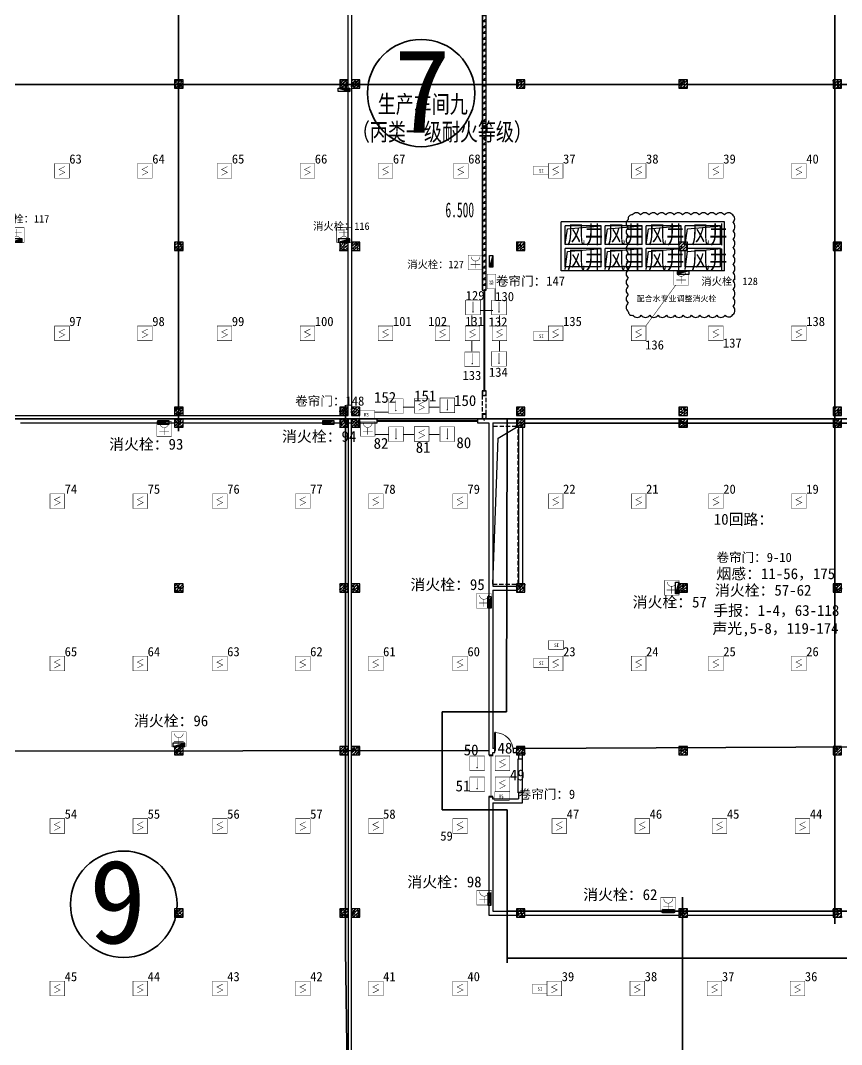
# Model space of a CAD drawing. Header units: millimetres. Extents: x -633009578 to 5705885, y -633235091 to 2571734.
# Drawn here: x 3329670 to 3378670, y 1886350 to 1947487 of the extents above; entities that cross this region are included whole.
import ezdxf

# ---------------------------------------------------------------- set-up
doc = ezdxf.new("R2010")
doc.units = ezdxf.units.MM
doc.header["$LTSCALE"] = 1000
doc.header["$MEASUREMENT"] = 0
doc.linetypes.add('DASH', pattern=[0.35, 0.25, -0.1])
doc.linetypes.add('HIDDEN', pattern=[0.375, 0.25, -0.125])
doc.layers.get('0').update_dxf_attribs({"color": 9})
for name, color, linetype in [('000000000000电气', 7, 'Continuous'), ('3T_WOOD', 21, 'Continuous'), ('A-ABOV(投影线)', 154, 'HIDDEN'), ('A-COLUM(柱)', 255, 'Continuous'), ('A-DOOR(门）', 4, 'Continuous'), ('A-FLOR(看线)', 8, 'Continuous'), ('A-HATH(填充)', 8, 'Continuous'), ('A-OTHER(其它)', 192, 'Continuous'), ('A-TEXT(房间)', 243, 'Continuous'), ('A-WALL(墙)', 255, 'Continuous'), ('A-WINDOW（窗）', 4, 'Continuous'), ('EQUIP_消火栓', 7, 'Continuous'), ('PUB_TEXT', 7, 'Continuous'), ('电-强电平面-线缆', 3, 'Continuous'), ('设备-消防', 3, 'Continuous'), ('设备-照明', 3, 'Continuous')]:
    doc.layers.add(name, color=color, linetype=linetype)
doc.styles.add('_TCH', font='simhei.ttf', dxfattribs={"width": 0.75, "bigfont": 'hztxt.shx'})
doc.styles.add('_TCH_DIM', font='simhei.ttf', dxfattribs={"width": 0.8, "bigfont": 'hztxt.shx'})
doc.styles.add('ELEC-DIM', font='simhei.ttf')
doc.styles.add('IDQSTYLE', font='simhei.ttf', dxfattribs={"width": 0.707, "bigfont": 'hztxt.shx'})
doc.styles.get("Standard").update_dxf_attribs({"font": 'simhei.ttf', "bigfont": 'hztxt.shx'})
doc.styles.add('宋体', font='simhei.ttf')
pattern_1 = [(0, (849921.4751960391, 677977.5160347573), (0, 350), []), (37.875, (850321.4751960391, 677977.5160347573), (-169.61527734408, 218.0766567528281), []), (90, (850321.4751960391, 677977.5160347573), (-450, 2.755455298081545e-14), [])]

# ---------------------------------------------------------------- blocks, each defined once
blk = doc.blocks.new('HC001224')
at = {"color": 0, "linetype": 'Continuous', "const_width": 0.2}
blk.add_lwpolyline([(-3.125, 3.125), (3.125, 3.125), (3.125, -3.125), (-3.125, -3.125)], close=True, dxfattribs=at)
blk.add_lwpolyline([(1.25, 1.875), (-1.25, 0.625), (1.25, -0.625), (-1.25, -1.875)], dxfattribs=at)
at = {"color": 0, "style": 'IDQSTYLE', "width": 0.7}
blk.add_attdef('PSFHATT', (5.125, -3.125), '', height=2.5, dxfattribs=at)
blk = doc.blocks.new('HC001552')
at = {"color": 0, "linetype": 'Continuous', "const_width": 0.2}
blk.add_lwpolyline([(-3.125, 3.125), (3.125, 3.125), (3.125, -3.125), (-3.125, -3.125)], close=True, dxfattribs=at)
blk.add_lwpolyline([(-1.875, 2.5, 0.1989123673796508), (-1.325825214724788, 1.174174785275256, 0.1989123673796632), (-1.010554351787499e-15, 0.625, 0.1989123673796561), (1.325825214724758, 1.174174785275198, 0.1989123673796527), (1.875, 2.5)], format="xyb", dxfattribs=at)
for points in [[(-1.4210854715202e-14, 0.625), (0, -2.5)], [(-2.062500000000007, -0.9375000000000071), (2.062499999999993, -0.9374999999999931)]]:
    blk.add_lwpolyline(points, dxfattribs=at)
at = {"color": 0, "style": 'IDQSTYLE', "width": 0.7}
blk.add_attdef('PSFHATT', (5.125, -3.125), '', height=2.5, dxfattribs=at)
blk = doc.blocks.new('HC001180')
at = {"color": 0, "linetype": 'Continuous', "const_width": 0.2}
blk.add_lwpolyline([(-3.125, 1.875000000000028), (3.125, 1.875000000000028), (3.125, -1.874999999999972), (-3.125, -1.874999999999972)], close=True, dxfattribs=at)
at = {"color": 0, "style": 'IDQSTYLE', "width": 0.7}
for tag, p in [('SI', (-0.7698887372055268, -0.8480397754184743)), ('PSFHATT', (5.125, -1.874999999999972))]:
    blk.add_attdef(tag, p, '', height=1.5, dxfattribs=at)
blk = doc.blocks.new('$TwtSys$00000434')
for p, q in [((-0.5, 0.5), (-0.5, -0.5)), ((-0.5, -0.5), (0.5, 0.5)), ((0.5, 0.5), (-0.5, 0.5)), ((0.5, -0.5), (0.5, 0.5)), ((-0.5, -0.5), (0.5, -0.5))]:
    blk.add_line(p, q)
blk.add_solid([(0.5, -0.5), (0.5, 0.5), (-0.5, -0.5)])
blk = doc.blocks.new('G$CD148DACB')
at = {"layer": 'EQUIP_消火栓', "xscale": 700, "zscale": 700}
for p, yscale, rotation in [((-66749.99999126606, 86851.05447504204), -200, 5.008956327514121e-06), ((-86299.99999126745, 77850.00000004284), 200, 359.9999949910436), ((-66749.99999126745, 77850.00000004284), 200, 359.9999949910436), ((-57950.00003060093, 76614.89003535034), -200, 270.0000050089563), ((-46500.00000872696, 75935.00000004587), 200, 179.9999949910437), ((-77524.40203823568, 66989.99996291264), 200, 179.9999949910437), ((-67674.40203823568, 66989.99996291264), 200, 179.9999949910437), ((-46850.00000000978, 57099.99999130052), -200, 270.0000050089563), ((-58055.18413113337, 56255.18922638102), -200, 270.0000050089563), ((-76599.99999126745, 47750.00000004284), 200, 359.9999949910436), ((-58055.18413113337, 38527.8049566648), 200, 89.99999499104368), ((-47379.93232565047, 37809.13209453295), -200, 180.0000050089563)]:
    blk.add_blockref('$TwtSys$00000434', p, dxfattribs=dict(at, yscale=yscale, rotation=rotation))
blk = doc.blocks.new('$DorLib2D$00000213')
at = {"color": 0, "linetype": 'DASH', "const_width": 0.02}
blk.add_lwpolyline([(0.5, 3.552713678800501e-15), (-0.5, 3.552713678800501e-15)], dxfattribs=at)
blk = doc.blocks.new('$DorLib2D$00000136')
at = {"color": 0, "linetype": 'DASH'}
blk.add_line((0.5074999999959537, 0.6666666666674388), (-0.507500000003974, 0.666666666667382), dxfattribs=at)
at = {"color": 0, "linetype": 'Continuous'}
blk.add_line((-0.5000000000040377, -0.4999999999982236), (0.4999999999959623, -0.4999999999981668), dxfattribs=at)
blk = doc.blocks.new('$DorLib2D$00000001')
for p, q in [((0.45, 0.9750000000000001), (0.5000000000000002, 0.9750000000000001)), ((0.45, 0), (0.45, 0.9750000000000001)), ((0.5, 0), (0.5, 0.9750000000000001)), ((0.5, 0), (0.45, 0))]:
    blk.add_line(p, q)
at = {"lineweight": 13}
blk.add_arc((0.475, 0), 0.975, 91.4692835813538, 180, dxfattribs=at)
blk = doc.blocks.new('_FZH')
h = blk.add_hatch()
h.set_pattern_fill('钢筋混凝土', color=256, scale=0.1, style=0)
h.set_pattern_definition([(45, (0, 0), (-0.1767766952966369, 0.1767766952966369), []), (50, (0, 0), (0.7172601826007535, -0.06275213498259512), [0.07500000000000001, -0.8250000000000001]), (355, (0, 0), (-0.138751333613, 0.7521921337000119), [0.06, -0.66]), (100.4514, (0.05977168000000001, -0.00522934), (0.5785093817140216, 0.6894395420609536), [0.06374019, -0.701142112]), (46.1842, (0, 0.2), (1.067241048625645, -0.1655190143290181), [0.1125, -1.2375]), (96.6356, (0.088936745, 0.186206693), (0.9346627055487033, 0.9741178709004418), [0.095610288, -1.051713]), (351.1842, (0, 0.2), (0.9346619451336272, 0.9741186009253247), [0.09000000000000001, -0.9900000000000001]), (21, (0.1, 0.15), (0.5969070521184617, -0.4026188906653388), [0.07500000000000001, -0.8250000000000001]), (326, (0.1, 0.15), (0.2433153319215824, 0.7251500450468529), [0.06, -0.66]), (71.4514, (0.149742233, 0.116448394), (0.84022262858149, 0.3225304967099524), [0.06374019, -0.701142112]), (37.50000000000001, (0, 0), (0.01215985531729062, 0.3328938538313115), [0, -0.652, 0, -0.67, 0, -0.6625000000000001]), (7.499999999999999, (0, 0), (0.2630695374421486, 0.3944117118823603), [0, -0.382, 0, -0.637, 0, -0.2525]), (-32.5, (-0.223, 0), (0.533822436172409, -0.02255487173437976), [0, -0.25, 0, -0.78, 0, -1.035]), (-42.5, (-0.323, 0), (0.5831861693423862, 0.1001049823323177), [0, -0.325, 0, -0.518, 0, -0.735])])
h.paths.add_polyline_path([(-0.5, -0.5), (0.5, -0.5), (0.5, 0.5), (-0.5, 0.5)])
blk.add_lwpolyline([(-0.5, -0.5), (0.5, -0.5), (0.5, 0.5), (-0.5, 0.5)], close=True)
blk = doc.blocks.new('HC001178')
at = {"color": 0, "linetype": 'Continuous', "const_width": 0.2}
blk.add_lwpolyline([(-3.125, 1.875000000000028), (3.125, 1.875000000000028), (3.125, -1.874999999999972), (-3.125, -1.874999999999972)], close=True, dxfattribs=at)
at = {"color": 0, "style": 'IDQSTYLE', "width": 0.7}
for tag, p in [('RS', (-1.280014711239502, -0.7956533462629629)), ('PSFHATT', (5.125, -1.874999999999972))]:
    blk.add_attdef(tag, p, '', height=1.5, dxfattribs=at)
blk = doc.blocks.new('HC001223')
at = {"color": 0, "linetype": 'Continuous', "const_width": 0.2}
blk.add_lwpolyline([(-3.125, 3.125), (3.125, 3.125), (3.125, -3.125), (-3.125, -3.125)], close=True, dxfattribs=at)
blk.add_lwpolyline([(0, 2.5), (0, -1.875)], dxfattribs=at)
at = {"color": 0, "linetype": 'Continuous', "const_width": 0.3}
blk.add_lwpolyline([(-0.15, -1.875, 1), (0.15, -1.875, 1)], format="xyb", close=True, dxfattribs=at)
at = {"color": 0, "style": 'IDQSTYLE', "width": 0.7}
blk.add_attdef('PSFHATT', (5.125, -3.125), '', height=2.5, dxfattribs=at)

msp = doc.modelspace()

# ---------------------------------------------------------------- hatches: boundary and pattern name
at = {"layer": 'A-HATH(填充)'}
h = msp.add_hatch(dxfattribs=at)
h.set_pattern_fill('空心砖', color=256, scale=100, style=0)
h.set_pattern_definition(pattern_1)
h.paths.add_polyline_path([(3357229.994031743, 1963814.596922616), (3357229.994031747, 1931379.596922107), (3357469.994031753, 1931379.596922107), (3357469.99403175, 1963814.596922615)])
h = msp.add_hatch(dxfattribs=at)
h.set_pattern_fill('空心砖', color=256, scale=100, style=0)
h.set_pattern_definition(pattern_1)
h.paths.add_polyline_path([(3357229.994031748, 1925379.596922615), (3357229.994031748, 1925099.596922615), (3357469.994031753, 1925099.596922615), (3357469.994031753, 1925379.596922615)])
h = msp.add_hatch(dxfattribs=at)
h.set_pattern_fill('空心砖', color=256, scale=100, style=0)
h.set_pattern_definition(pattern_1)
h.paths.add_polyline_path([(3357469.994031753, 1923699.596922887), (3357469.994031753, 1923999.596922615), (3357229.994031748, 1923999.596922615), (3357229.994031753, 1923699.596922262), (3357349.994031752, 1923619.59692247)])

# ---------------------------------------------------------------- linework, layer by layer
at = {"layer": '000000000000电气', "color": 4, "lineweight": 35}
for p, q in [((3339106.643402129, 1970447.091011062), (3339106.643402129, 1941309.012728608)), ((3378269.734895573, 1959323.674236065), (3378269.734895573, 1915607.190769358)), ((3279272.024018228, 1943672.381055787), (3334939.91975548, 1943672.381055787)), ((3334939.91975548, 1943672.381055787), (3374384.35170738, 1943672.381055787)), ((3374384.35170738, 1943672.381055787), (3419364.073938236, 1943672.381055787)), ((3339106.643402129, 1941309.012728608), (3339106.643402129, 1922966.20629925)), ((3349076.729227853, 1924518.627430532), (3349076.729227853, 1922024.649052405)), ((3359769.994031749, 1923449.596922424), (3368149.34115113, 1923449.596922424)), ((3368149.34115113, 1923449.596922424), (3383140.876133448, 1923449.596922424)), ((3349076.729227853, 1922024.649052405), (3349076.729227853, 1916073.583471157)), ((3349076.729227853, 1916073.583471157), (3349076.729227853, 1911835.84909747)), ((3378269.734895573, 1915607.190769358), (3378269.734895573, 1893549.316705663)), ((3349076.729227853, 1911835.84909747), (3349076.729227853, 1908055.320784236)), ((3349076.729227853, 1908055.320784236), (3349076.729227853, 1901514.32029454)), ((3323374.793357039, 1903853.878821953), (3357629.994031756, 1903899.596922424)), ((3359269.994031, 1904019.596922514), (3387369.994031749, 1904149.596922424)), ((3349076.729227853, 1901514.32029454), (3349076.729227853, 1892000.21831141)), ((3369185.66376173, 1878602.163997137), (3369185.66376173, 1895138.530049917)), ((3349076.729227853, 1892000.21831141), (3349219.994031747, 1880792.552182722))]:
    msp.add_line(p, q, dxfattribs=at)
at = {"layer": '000000000000电气', "color": 1, "lineweight": 35}
for p, q in [((3335382.846699126, 1923699.596919579), (3310769.994031749, 1923699.596922424)), ((3358717.089464508, 1923699.596922929), (3335382.846699126, 1923699.596919579)), ((3358676.097912563, 1906207.862004169), (3358717.089464508, 1923699.596922929)), ((3358717.089464508, 1923699.596922929), (3372205.591964446, 1923699.59692281)), ((3372205.591964446, 1923699.59692281), (3383832.559150647, 1923699.596922707)), ((3358676.097912563, 1906207.862004169), (3354837.488947392, 1906207.862004169)), ((3354837.488947392, 1906207.862004169), (3354837.488947392, 1900370.278130373)), ((3354837.488947392, 1900370.278130373), (3358635.857788117, 1900370.278130373)), ((3358635.857788117, 1900370.278130373), (3358717.089464778, 1900370.278130373)), ((3358717.089464778, 1894626.530116773), (3358717.089464778, 1900370.278130373)), ((3358717.089464778, 1894626.530116773), (3358717.089464778, 1891230.457265776)), ((3358717.089464781, 1894319.596922433), (3393124.780481697, 1894319.596922445)), ((3358717.089464778, 1891511.013699058), (3381550.896546911, 1891511.013699058))]:
    msp.add_line(p, q, dxfattribs=at)
at = {"layer": '000000000000电气', "color": 2, "lineweight": 35}
for centre, radius in [((3353580.477656924, 1943152.3739988), 3201.67124929186), ((3335833.873321167, 1894721.903729994), 3181.08286453085)]:
    msp.add_circle(centre, radius, dxfattribs=at)
at = {"layer": 'A-ABOV(投影线)'}
msp.add_lwpolyline([(3357869.994031747, 1923299.596922424), (3357869.994031747, 1913824.596922421), (3359269.994031749, 1913824.596922421), (3359269.994031749, 1913849.596871901), (3359369.994031747, 1913849.596972948), (3359369.994031747, 1919824.596922421), (3359369.994031747, 1923199.596889973), (3359269.994031749, 1923199.59699102), (3359269.994031749, 1923249.596922424), (3357869.994031747, 1923249.596922424)], dxfattribs=at)
at = {"layer": 'A-FLOR(看线)'}
for points in [[(3349219.994031749, 1923899.596922424), (3349219.994031749, 1991599.596922424)], [(3349419.994031751, 1991099.596922424), (3349419.994031751, 1923899.596922424)], [(3282919.994031749, 1923899.596922424), (3349219.994031749, 1923899.596922424)], [(3349219.994031747, 1923699.596923012), (3311269.994032061, 1923699.596913596)], [(3349219.994031747, 1923699.596923012), (3349219.994031747, 1856499.596923012)], [(3415719.994031749, 1923699.596922424), (3349419.994031749, 1923699.596923012)], [(3349419.994031749, 1856499.596923012), (3349419.994031749, 1923699.596923012)]]:
    msp.add_lwpolyline(points, dxfattribs=at)
at = {"layer": 'A-OTHER(其它)'}
for points in [[(3362169.994031431, 1934119.596922433), (3362309.22055127, 1935044.605392541), (3364329.994032115, 1935224.596922517)], [(3364569.994032115, 1934119.596922236), (3364709.220551954, 1935044.605392344), (3366729.994032799, 1935224.59692232)], [(3367019.994031771, 1934119.596922383), (3367159.22055161, 1935044.605392491), (3369099.994031718, 1935224.596922467)], [(3369339.994031726, 1934119.596922306), (3369479.220551565, 1935044.605392414), (3371499.994032411, 1935224.59692239)], [(3362169.994031431, 1932614.596922178), (3362309.22055127, 1933699.605392286), (3364329.994032115, 1933879.596922263)], [(3364569.994032115, 1932614.596921981), (3364709.220551954, 1933699.605392089), (3366729.994032799, 1933879.596922066)], [(3367019.994031771, 1932614.596922129), (3367159.22055161, 1933699.605392237), (3369099.994031718, 1933879.596922213)], [(3369339.994031726, 1932614.596922051), (3369479.220551565, 1933699.605392159), (3371499.994032411, 1933879.596922136)], [(3357869.994031747, 1913824.596922421), (3358182.146005206, 1922548.282504387), (3359269.994031749, 1923199.596922424)]]:
    msp.add_lwpolyline(points, dxfattribs=at)
at = {"layer": 'A-WALL(墙)'}
for p, q in [((3357229.994031743, 1963814.596922616), (3357229.994031747, 1931379.596922107)), ((3357469.994031753, 1931379.596922107), (3357469.99403175, 1963814.596922615)), ((3364449.994031909, 1935464.59692238), (3361929.994031791, 1935464.596922319)), ((3361929.994031578, 1933999.596922379), (3361929.994031791, 1935464.596922319)), ((3364329.99403179, 1935224.596922352), (3362169.994031791, 1935224.596922352)), ((3362169.994031791, 1934119.596922464), (3362169.994031791, 1935224.596922352)), ((3364329.99403179, 1934119.596922464), (3364329.99403179, 1935224.596922352)), ((3366899.994031908, 1935464.59692238), (3364449.994031909, 1935464.59692238)), ((3364569.994031789, 1934119.596922312), (3364569.994031789, 1935224.596922313)), ((3366779.994031788, 1935224.596922313), (3364569.994031789, 1935224.596922313)), ((3366779.994031788, 1934119.596922312), (3366779.994031788, 1935224.596922313)), ((3369219.994031749, 1935464.59692238), (3366899.994031908, 1935464.59692238)), ((3367019.994031787, 1934119.596922313), (3367019.994031787, 1935224.596922389)), ((3369099.994031734, 1935224.596922389), (3367019.994031787, 1935224.596922389)), ((3369099.994031677, 1934249.596922453), (3369099.994031734, 1935224.596922389)), ((3371689.994031784, 1935464.59692239), (3369219.994031749, 1935464.59692238)), ((3369339.994031576, 1934249.596922453), (3369339.994031742, 1935224.59692239)), ((3371449.994031784, 1935224.59692239), (3369339.994031742, 1935224.59692239)), ((3371449.994031784, 1934119.59692239), (3371449.994031784, 1935224.59692239)), ((3371689.994031749, 1933999.596922379), (3371689.994031784, 1935464.59692239)), ((3361929.994031385, 1932534.596922519), (3361929.994031578, 1933999.596922379)), ((3364329.99403179, 1934119.596922464), (3362169.994031791, 1934119.596922464)), ((3364329.994031861, 1933879.596922497), (3362169.9940314, 1933879.596922497)), ((3362169.9940314, 1932774.596922486), (3362169.9940314, 1933879.596922497)), ((3364329.994031861, 1932774.596922486), (3364329.994031861, 1933879.596922497)), ((3366779.994031788, 1934119.596922312), (3364569.994031789, 1934119.596922312)), ((3366779.994032024, 1933879.596922312), (3364569.994031877, 1933879.596922312)), ((3364569.994031877, 1932774.596922312), (3364569.994031877, 1933879.596922312)), ((3366779.994032024, 1932774.596922312), (3366779.994032024, 1933879.596922312)), ((3368969.994031976, 1934119.596922223), (3367019.994031787, 1934119.596922313)), ((3367019.99403204, 1932774.596922641), (3367019.99403204, 1933879.596922297)), ((3368969.994031976, 1933879.596922227), (3367019.99403204, 1933879.596922297)), ((3371449.994031784, 1934119.59692239), (3369469.994031977, 1934119.596922471)), ((3371449.994031608, 1933879.59692239), (3369469.994031977, 1933879.596922497)), ((3371449.994031608, 1932774.59692239), (3371449.994031608, 1933879.59692239)), ((3371689.994031624, 1932534.59692239), (3371689.994031749, 1933999.596922379)), ((3369099.994031525, 1932774.596922641), (3369099.994031337, 1933749.596922453)), ((3369339.994031532, 1932774.59692239), (3369339.994031322, 1933749.596922453)), ((3364329.994031861, 1932774.596922486), (3362169.9940314, 1932774.596922486)), ((3366779.994032024, 1932774.596922312), (3364569.994031877, 1932774.596922312)), ((3369099.994031525, 1932774.596922641), (3367019.99403204, 1932774.596922641)), ((3371449.994031608, 1932774.59692239), (3369339.994031532, 1932774.59692239)), ((3364449.994031909, 1932534.596922468), (3361929.994031385, 1932534.596922519)), ((3366899.994031908, 1932534.596922468), (3364449.994031909, 1932534.596922468)), ((3369219.994031749, 1932534.596922468), (3366899.994031908, 1932534.596922468)), ((3371689.994031624, 1932534.59692239), (3369219.994031749, 1932534.596922468)), ((3357229.994031747, 1931379.596922107), (3357469.994031753, 1931379.596922107)), ((3357229.994031748, 1925379.596922615), (3357229.994031748, 1925099.596922615)), ((3357469.994031753, 1925379.596922615), (3357229.994031748, 1925379.596922615)), ((3357469.994031753, 1925099.596922615), (3357469.994031753, 1925379.596922615)), ((3357229.994031748, 1925099.596922615), (3357469.994031753, 1925099.596922615)), ((3357469.994031753, 1923999.596922615), (3357229.994031748, 1923999.596922615)), ((3357229.994031748, 1923999.596922615), (3357229.994031753, 1923699.596922262)), ((3357469.994031753, 1923699.596922887), (3357469.994031753, 1923999.596922615)), ((3329669.994031977, 1923699.596922271), (3338869.994031977, 1923699.596922274)), ((3329669.994031977, 1923459.596922271), (3338869.994031977, 1923459.596922269)), ((3339369.994031977, 1923699.596922289), (3348719.994031977, 1923699.596922264)), ((3339369.994031977, 1923459.596922289), (3348719.994031977, 1923459.596922259)), ((3349219.994031977, 1923699.596922034), (3349419.994031977, 1923699.596922499)), ((3349219.994031977, 1923459.596922034), (3349419.994031977, 1923459.596922378)), ((3350949.994031488, 1923699.596922263), (3349919.994031977, 1923699.596922384)), ((3349919.994031977, 1923459.596922132), (3350949.994031489, 1923459.596922262)), ((3350949.994031489, 1923459.596922262), (3350949.994031488, 1923699.596922263)), ((3357229.994031753, 1923699.596922262), (3356949.994030979, 1923699.596922263)), ((3356949.994030979, 1923699.596922263), (3356949.994030979, 1923459.596922262)), ((3356949.994030979, 1923459.596922262), (3357349.99403175, 1923459.596922262)), ((3357349.99403175, 1923459.596922262), (3357629.99403177, 1923459.59692167)), ((3357469.994031753, 1923699.596922887), (3357749.994031756, 1923699.596922262)), ((3357629.99403177, 1923459.59692167), (3357629.994031756, 1913599.596922424)), ((3357749.994031756, 1923699.596922262), (3359269.994031749, 1923699.596922262)), ((3357869.994031725, 1923459.596922403), (3357869.994031725, 1913719.596922412)), ((3357869.994031725, 1923459.596922403), (3359269.994031749, 1923459.596922262)), ((3359399.99403175, 1923199.596922453), (3359399.99403177, 1913849.596922453)), ((3359639.994031705, 1923199.596922453), (3359639.994031753, 1913849.596922453)), ((3357869.994031725, 1913719.596922412), (3359269.994031749, 1913719.596922424)), ((3357629.994031756, 1913599.596922424), (3357629.994031756, 1903899.596922424)), ((3357869.994031765, 1913479.596922411), (3357869.994031765, 1904019.596922466)), ((3357869.994031765, 1913479.596922411), (3359269.994031749, 1913479.596922424)), ((3357629.994031756, 1903899.596922424), (3357629.994031814, 1903649.596922107)), ((3357969.994031488, 1904019.596922634), (3357869.994031765, 1904019.596922466)), ((3357969.994031488, 1903779.596922481), (3357969.994031488, 1904019.596922634)), ((3359269.994031, 1904019.596922514), (3359069.994031996, 1904019.596922634)), ((3359069.994031996, 1904019.596922634), (3359069.994031997, 1903779.596922481)), ((3357629.994031814, 1903649.596922107), (3357869.994031737, 1903649.596922107)), ((3357631.649003046, 1903610.842731642), (3357871.649002968, 1903610.842731642)), ((3357869.994031737, 1903649.596922107), (3357869.994031814, 1903779.596922465)), ((3357869.994031814, 1903779.596922465), (3357969.994031488, 1903779.596922481)), ((3359069.994031997, 1903779.596922481), (3359269.994031, 1903779.596922647)), ((3359399.994032253, 1903649.596921476), (3359399.994031519, 1903399.596922107)), ((3359399.994031519, 1903399.596922107), (3359639.994031849, 1903399.596922107)), ((3359639.994031849, 1903399.596922107), (3359639.994032384, 1903649.596921476)), ((3359639.994031849, 1901399.596922107), (3359399.994031519, 1901399.596922107)), ((3359399.994031519, 1901399.596922107), (3359399.994031655, 1901019.596922453)), ((3359639.994031888, 1900779.596922452), (3359639.994031849, 1901399.596922107)), ((3357869.994031737, 1901149.596922107), (3357629.994031814, 1901149.596922107)), ((3357629.994031814, 1901149.596922107), (3357629.994031756, 1900899.596922424)), ((3357629.994031756, 1900899.596922424), (3357629.994031743, 1894079.596922424)), ((3357871.649002968, 1901110.842731642), (3357631.649003046, 1901110.842731642)), ((3357869.994031814, 1901019.596922453), (3357869.994031737, 1901149.596922107)), ((3357869.994031814, 1901019.596922453), (3359399.994031655, 1901019.596922453)), ((3357869.994031743, 1900779.596922452), (3357869.994031743, 1894319.596922425)), ((3357869.994031743, 1900779.596922452), (3359639.994031888, 1900779.596922452)), ((3357871.649003046, 1900980.842731989), (3357871.649002968, 1901110.842731642)), ((3357629.994031743, 1894079.596922424), (3359269.994031977, 1894079.596922406)), ((3357869.994031743, 1894319.596922425), (3359269.994031977, 1894319.596922438)), ((3359769.994031977, 1894319.596922422), (3368969.994031977, 1894319.596922448)), ((3359769.994031977, 1894079.596922422), (3368969.994031977, 1894079.596922442)), ((3369469.994031977, 1894319.596922421), (3378169.994031977, 1894319.596922419)), ((3369469.994031977, 1894079.596922421), (3378169.994031977, 1894079.596922413))]:
    msp.add_line(p, q, dxfattribs=at)
at = {"layer": 'A-WINDOW（窗）', "linetype": 'DASH'}
for p, q in [((3357229.994031752, 1925099.596922615), (3357229.994031752, 1923999.596922615)), ((3357469.994031752, 1923999.596922615), (3357469.994031752, 1925099.596922615))]:
    msp.add_line(p, q, dxfattribs=at)
at = {"layer": '电-强电平面-线缆', "color": 6, "linetype": 'ByBlock', "const_width": 30}
msp.add_lwpolyline([(3366986.150773864, 1929243.712046199), (3368778.292654942, 1931684.95075905)], dxfattribs=at)
at = {"layer": '设备-照明', "color": 6}
msp.add_lwpolyline([(3372182.770711574, 1935875.177218938, 0.5206), (3371682.770711574, 1935875.177218938, 0.5206), (3371182.770711574, 1935875.177218938, 0.5206), (3370682.770711574, 1935875.177218938, 0.5206), (3370182.770711574, 1935875.177218938, 0.5206), (3369682.770711574, 1935875.177218938, 0.5206), (3369182.770711574, 1935875.177218938, 0.5206), (3368682.770711574, 1935875.177218938, 0.5206), (3368182.770711574, 1935875.177218938, 0.5206), (3367682.770711574, 1935875.177218938, 0.5206), (3367182.770711574, 1935875.177218938, 0.5206), (3366682.770711574, 1935875.177218938, 0.5206), (3366182.770711574, 1935875.177218938, 0.5206), (3365945.728358841, 1935612.219571672, 0.5206), (3365945.728358841, 1935112.219571672, 0.5206), (3365945.728358841, 1934612.219571672, 0.5206), (3365945.728358841, 1934112.219571672, 0.5206), (3365945.728358841, 1933612.219571672, 0.5206), (3365945.728358841, 1933112.219571672, 0.5206), (3365945.728358841, 1932612.219571672, 0.5206), (3365945.728358841, 1932112.219571672, 0.5206), (3365945.728358841, 1931612.219571672, 0.5206), (3365945.728358841, 1931112.219571672, 0.5206), (3365945.728358841, 1930612.219571672, 0.5206), (3365945.728358841, 1930112.219571672, 0.5206), (3366222.035864615, 1929888.527077446, 0.5206), (3366722.035864615, 1929888.527077446, 0.5206), (3367222.035864615, 1929888.527077446, 0.5206), (3367722.035864615, 1929888.527077446, 0.5206), (3368222.035864615, 1929888.527077446, 0.5206), (3368722.035864615, 1929888.527077446, 0.5206), (3369222.035864615, 1929888.527077446, 0.5206), (3369722.035864615, 1929888.527077446, 0.5206), (3370222.035864615, 1929888.527077446, 0.5206), (3370722.035864615, 1929888.527077446, 0.5206), (3371222.035864615, 1929888.527077446, 0.5206), (3371722.035864615, 1929888.527077446, 0.5206), (3372182.770711574, 1929927.792230487, 0.5206), (3372182.770711574, 1930427.792230487, 0.5206), (3372182.770711574, 1930927.792230487, 0.5206), (3372182.770711574, 1931427.792230487, 0.5206), (3372182.770711574, 1931927.792230487, 0.5206), (3372182.770711574, 1932427.792230487, 0.5206), (3372182.770711574, 1932927.792230487, 0.5206), (3372182.770711574, 1933427.792230487, 0.5206), (3372182.770711574, 1933927.792230487, 0.5206), (3372182.770711574, 1934427.792230487, 0.5206), (3372182.770711574, 1934927.792230487, 0.5206), (3372182.770711574, 1935427.792230487, 0.5206), (3372182.770711574, 1935875.177218938, 0.5206)], format="xyb", close=True, dxfattribs=at)
at = {"layer": '设备-照明', "color": 6, "const_width": 60}
for points in [[(3358003.188264557, 1930732.129627476), (3358003.188264557, 1931477.413502866)], [(3357109.628008327, 1930173.435857066), (3357878.664160273, 1930173.435857066)], [(3356615.453715183, 1929887.246477245), (3356615.453715183, 1929250.182468344)], [(3358254.512804615, 1929887.246477245), (3358254.512804615, 1929250.182468344)], [(3356615.453715183, 1927738.118459443), (3356615.453715183, 1928375.182468344)], [(3358254.512804615, 1927738.118459443), (3358254.512804615, 1928375.182468344)], [(3350793.976551001, 1924103.115114786), (3351431.040559902, 1924103.115114786)], [(3351012.988470002, 1924103.115114786), (3351650.052478903, 1924103.115114786)], [(3352522.733040276, 1924408.324540059), (3353159.797049177, 1924408.324540059)], [(3354671.861058078, 1924408.324540059), (3354034.797049177, 1924408.324540059)], [(3350829.499540042, 1922769.265450627), (3351466.563548943, 1922769.265450627)], [(3351014.771565112, 1922769.265450627), (3351651.835574013, 1922769.265450627)], [(3352522.733040276, 1922769.265450627), (3353159.797049177, 1922769.265450627)], [(3354671.861058078, 1922769.265450627), (3354034.797049177, 1922769.265450627)]]:
    msp.add_lwpolyline(points, dxfattribs=at)

# ---------------------------------------------------------------- block references
at = {"layer": '3T_WOOD'}
msp.add_blockref('G$CD148DACB', (3415719.994031765, 1856499.596922423), dxfattribs=at)
at = {"layer": 'A-COLUM(柱)', "xscale": 500, "yscale": 500, "zscale": 500}
for p in [(3339119.994031749, 1943699.596922424), (3348969.994031749, 1943699.596922424), (3349669.994031749, 1943699.596922424), (3359519.994031749, 1943699.596922424), (3369219.994031749, 1943699.596922424), (3378419.994031749, 1943699.596922424), (3339119.994031749, 1933999.596922424), (3348969.994031749, 1933999.596922424), (3349669.994031749, 1933999.596922424), (3359519.994031749, 1933999.596922424), (3369219.994031749, 1933999.596922424), (3378419.994031749, 1933999.596922424), (3339119.994031749, 1924149.596922424), (3348969.994031749, 1924149.596922424), (3349669.994031749, 1924149.596922424), (3359519.994031749, 1924149.596922424), (3369219.994031749, 1924149.596922424), (3378419.994031749, 1924149.596922424), (3339119.994031749, 1923449.596922424), (3348969.994031749, 1923449.596922424), (3349669.994031749, 1923449.596922424), (3359519.994031749, 1923449.596922424), (3369219.994031749, 1923449.596922424), (3378419.994031749, 1923449.596922424), (3339119.994031749, 1913599.596922424), (3348969.994031749, 1913599.596922424), (3349669.994031749, 1913599.596922424), (3359519.994031749, 1913599.596922424), (3369219.994031749, 1913599.596922424), (3378419.994031749, 1913599.596922424), (3339119.994031749, 1903899.596922424), (3348969.994031749, 1903899.596922424), (3349669.994031749, 1903899.596922424), (3359519.994031749, 1903899.596922424), (3369219.994031749, 1903899.596922424), (3378419.994031749, 1903899.596922424), (3339119.994031749, 1894199.596922424), (3348969.994031749, 1894199.596922424), (3349669.994031749, 1894199.596922424), (3359519.994031749, 1894199.596922424), (3369219.994031749, 1894199.596922424), (3378419.994031749, 1894199.596922424)]:
    msp.add_blockref('_FZH', p, dxfattribs=at)
at = {"layer": 'A-DOOR(门）', "extrusion": (0, 0, -1)}
for name, p, xscale, yscale, zscale, rotation in [('$DorLib2D$00000213', (-3357349.994031752, 1928379.596922232), 6000, 6000, 6000, 89.99999999999461), ('$DorLib2D$00000213', (-3357749.994031756, 1902399.596922178), 2500, 2500, 2500, 90.00000000000001), ('$DorLib2D$00000213', (-3357751.649002988, 1902360.842731714), 2500, 2500, 2500, 90.00000000000001), ('$DorLib2D$00000136', (-3359519.994031749, 1902399.596922186), -2000, 240, 2000, 270)]:
    msp.add_blockref(name, p, dxfattribs=dict(at, xscale=xscale, yscale=yscale, zscale=zscale, rotation=rotation))
for name, p, xscale, yscale, zscale in [('$DorLib2D$00000213', (-3353949.994031407, 1923579.596922262), 6000, 6000, 6000), ('$DorLib2D$00000001', (-3358519.994031812, 1903899.596922424), 1100, 1100, 1100)]:
    msp.add_blockref(name, p, dxfattribs=dict(at, xscale=xscale, yscale=yscale, zscale=zscale))
at = {"layer": '设备-消防', "xscale": 140, "yscale": 140, "zscale": 140, "rotation": 180}
for name, p in [('HC001224', (3332144.471814688, 1938506.212046199)), ('HC001224', (3337096.267846846, 1938506.212046199)), ('HC001224', (3341844.471814688, 1938506.212046199)), ('HC001224', (3346796.267846846, 1938506.212046199)), ('HC001224', (3351459.471814688, 1938506.212046199)), ('HC001224', (3355949.267846846, 1938506.212046199)), ('HC001224', (3361613.568593327, 1938506.212046199)), ('HC001224', (3366565.364625485, 1938506.212046199)), ('HC001224', (3371174, 1938506.212046199)), ('HC001224', (3376125.796032158, 1938506.212046199)), ('HC001552', (3329447.5, 1934680)), ('HC001552', (3348976.5, 1934680)), ('HC001224', (3332144.471814688, 1928806.212046199)), ('HC001224', (3337096.267846846, 1928806.212046199)), ('HC001224', (3341844.471814688, 1928806.212046199)), ('HC001224', (3346796.267846846, 1928806.212046199)), ('HC001224', (3351459.471814688, 1928806.212046199)), ('HC001224', (3354856.127935596, 1928806.212046199)), ('HC001224', (3356644.281359253, 1928806.212046199)), ('HC001224', (3358256.874605563, 1928806.212046199)), ('HC001224', (3361613.568593327, 1928806.212046199)), ('HC001224', (3366565.364625485, 1928806.212046199)), ('HC001224', (3371174, 1928806.212046199)), ('HC001224', (3376125.796032158, 1928806.212046199))]:
    msp.add_blockref(name, p, dxfattribs=at)
at = {"layer": '设备-消防'}
ref = msp.add_blockref('HC001180', (3360726.947356785, 1938531), dxfattribs=dict(at, xscale=140, yscale=140, zscale=140))
ref.add_attrib('SI', 'SI', (3360619.162933577, 1938412.274431441), dxfattribs={"layer": '0', "color": 0, "height": 210, "width": 0.8})
at = {"layer": '设备-消防', "xscale": 140, "yscale": 140, "zscale": 140}
for name, p in [('HC001552', (3356829.647615955, 1933038.5)), ('HC001552', (3369099.466520015, 1932122.45075905)), ('HC001223', (3356676.868133407, 1930352.580597185)), ('HC001223', (3358230.830023667, 1930352.580597185)), ('HC001223', (3356631.224016317, 1927259.774929231)), ('HC001223', (3358230.830023667, 1927290.22982906)), ('HC001223', (3352072.022925464, 1924463.622090217)), ('HC001224', (3353611.465024718, 1924477.534554552)), ('HC001223', (3355142.889423341, 1924509.922576711)), ('HC001552', (3338249.5, 1923096)), ('HC001552', (3350392, 1923103)), ('HC001223', (3352079.434576664, 1922792.694057738)), ('HC001224', (3353611.465024718, 1922801.40894974)), ('HC001223', (3355142.889423341, 1922792.694057738)), ('HC001224', (3331867.471814688, 1918792.981798593)), ('HC001224', (3336819.267846846, 1918792.981798593)), ('HC001224', (3341567.471814688, 1918792.981798593)), ('HC001224', (3346519.267846846, 1918792.981798593)), ('HC001224', (3350872.971814688, 1918792.981798593)), ('HC001224', (3355905.267846846, 1918792.981798593)), ('HC001224', (3361613.568593327, 1918792.981798593)), ('HC001224', (3366565.364625485, 1918792.981798593)), ('HC001224', (3371174, 1918792.981798593)), ('HC001224', (3376125.796032158, 1918792.981798593)), ('HC001552', (3368532.494062347, 1913612.883079929)), ('HC001552', (3357327.309931223, 1912842.286157505)), ('HC001224', (3331867.471814688, 1909092.981798593)), ('HC001224', (3336819.267846846, 1909092.981798593)), ('HC001224', (3341567.471814688, 1909092.981798593)), ('HC001224', (3346519.267846846, 1909092.981798593)), ('HC001224', (3350872.971814688, 1909092.981798593)), ('HC001224', (3355905.267846846, 1909092.981798593)), ('HC001224', (3361613.568593327, 1909092.981798593)), ('HC001224', (3366565.364625485, 1909092.981798593)), ('HC001224', (3371174, 1909092.981798593)), ('HC001224', (3376125.796032158, 1909092.981798593)), ('HC001552', (3339119, 1904584)), ('HC001223', (3356924.244889373, 1903136.632954161)), ('HC001224', (3358436.308898274, 1903136.632954161)), ('HC001223', (3356924.244889373, 1901885.096802215)), ('HC001224', (3358436.308898274, 1901885.096802215)), ('HC001224', (3331867.471814688, 1899392.981798593)), ('HC001224', (3336819.267846846, 1899392.981798593)), ('HC001224', (3341567.471814688, 1899392.981798593)), ('HC001224', (3346519.267846846, 1899392.981798593)), ('HC001224', (3350872.971814688, 1899392.981798593)), ('HC001224', (3355905.267846846, 1899392.981798593)), ('HC001224', (3361828.971814688, 1899392.981798593)), ('HC001224', (3366780.767846846, 1899392.981798593)), ('HC001224', (3371389.403221361, 1899392.981798593)), ('HC001224', (3376341.199253519, 1899392.981798593)), ('HC001552', (3357339.640485762, 1895118.933127481)), ('HC001552', (3368328.275549903, 1894701.030049917)), ('HC001224', (3331867.471814688, 1889692.981798593)), ('HC001224', (3336819.267846846, 1889692.981798593)), ('HC001224', (3341567.471814688, 1889692.981798593)), ('HC001224', (3346519.267846846, 1889692.981798593)), ('HC001224', (3350872.971814688, 1889692.981798593)), ('HC001224', (3355905.267846846, 1889692.981798593)), ('HC001224', (3361533.471814688, 1889692.981798593)), ('HC001224', (3366485.267846846, 1889692.981798593)), ('HC001224', (3371093.903221361, 1889692.981798593)), ('HC001224', (3376045.699253519, 1889692.981798593))]:
    msp.add_blockref(name, p, dxfattribs=at)
at = {"layer": '设备-消防'}
ref = msp.add_blockref('HC001180', (3360726.947356785, 1928655.5), dxfattribs=dict(at, xscale=140, yscale=140, zscale=140))
ref.add_attrib('SI', 'SI', (3360619.162933577, 1928536.774431441), dxfattribs={"layer": '0', "color": 0, "height": 210, "width": 0.8})
ref = msp.add_blockref('HC001180', (3361632.789703568, 1910203.108163414), dxfattribs=dict(at, xscale=140, yscale=140, zscale=140))
ref.add_attrib('SI', 'SI', (3361525.00528036, 1910084.382594856), dxfattribs={"layer": '0', "color": 0, "height": 210, "width": 0.8})
ref = msp.add_blockref('HC001180', (3360726.947356785, 1909129), dxfattribs=dict(at, xscale=140, yscale=140, zscale=140))
ref.add_attrib('SI', 'SI', (3360619.162933577, 1909010.274431441), dxfattribs={"layer": '0', "color": 0, "height": 210, "width": 0.8})
ref = msp.add_blockref('HC001178', (3358401.846209317, 1901168.405258463), dxfattribs=dict(at, xscale=140, yscale=140, zscale=140))
ref.add_attrib('RS', 'RS', (3358222.644149744, 1901057.013789986), dxfattribs={"layer": '0', "color": 0, "height": 210, "width": 0.8})
ref = msp.add_blockref('HC001180', (3360640.005968198, 1889675.500000003), dxfattribs=dict(at, xscale=140, yscale=140, zscale=140))
ref.add_attrib('SI', 'SI', (3360532.22154499, 1889556.774431444), dxfattribs={"layer": '0', "color": 0, "height": 210, "width": 0.8})
at = {"layer": '设备-照明', "color": 6}
ref = msp.add_blockref('HC001178', (3357782.339542236, 1931900.771575315), dxfattribs=dict(at, xscale=-140, yscale=140, zscale=140, rotation=270))
ref.add_attrib('RS', 'RS', (3357880.948073759, 1931721.569515741), dxfattribs={"layer": '0', "color": 0, "height": 210, "rotation": 90.00000000000001, "width": 0.8})
ref = msp.add_blockref('HC001178', (3350357.494031749, 1923962.096915245), dxfattribs=dict(at, xscale=140, yscale=140, zscale=140))
ref.add_attrib('RS', 'RS', (3350178.291972175, 1923850.705446768), dxfattribs={"layer": '0', "color": 0, "height": 210, "width": 0.8})

# ---------------------------------------------------------------- texts
at = {"layer": '000000000000电气', "color": 2, "lineweight": 35, "style": '宋体'}
for s, p in [('7', (3351938.461249115, 1940780.90426415)), ('9', (3333759.763245414, 1892388.529894772))]:
    msp.add_text(s, height=5000, dxfattribs=at).set_placement(p)
at = {"layer": '000000000000电气', "color": 1, "style": '宋体'}
for s, p in [('63', (3332581.971814688, 1938943.712046199)), ('64', (3337533.767846846, 1938943.712046199)), ('65', (3342281.971814688, 1938943.712046199)), ('66', (3347233.767846846, 1938943.712046199)), ('67', (3351896.971814688, 1938943.712046199)), ('68', (3356386.767846846, 1938943.712046199)), ('37', (3362051.068593327, 1938943.712046199)), ('38', (3367002.864625485, 1938943.712046199)), ('39', (3371611.5, 1938943.712046199)), ('40', (3376563.296032158, 1938943.712046199)), ('97', (3332581.971814688, 1929243.712046199)), ('98', (3337533.767846846, 1929243.712046199)), ('99', (3342281.971814688, 1929243.712046199)), ('100', (3347233.767846846, 1929243.712046199)), ('101', (3351896.971814688, 1929243.712046199)), ('102', (3354006.820350715, 1929243.712046199)), ('47', (3362266.471814688, 1899830.481798593))]:
    msp.add_text(s, height=550, dxfattribs=at).set_placement(p)
at = {"layer": '000000000000电气', "color": 4, "style": '宋体'}
for s, p in [('消火栓：117', (3328015.252976995, 1935421.327496293)), ('消火栓：116', (3347134.658919123, 1934985.372803542)), ('消火栓：127', (3352756.227053464, 1932697.86929806)), ('消火栓：128', (3370305.117351698, 1931690.779680257))]:
    msp.add_text(s, height=450, dxfattribs=at).set_placement(p)
at = {"layer": '000000000000电气', "color": 7, "lineweight": 35, "style": '宋体'}
for s, p in [('卷帘门：147', (3358044.839542236, 1931652.827739863)), ('卷帘门：148', (3346065.258245683, 1924494.166445443)), ('卷帘门：9-10', (3371206.211853159, 1915158.950334301)), ('卷帘门：9', (3359399.994031655, 1901019.596922453))]:
    msp.add_text(s, height=550, dxfattribs=at).set_placement(p)
at = {"layer": '000000000000电气', "color": 1, "lineweight": 35, "style": '宋体'}
for s, height, p in [('129', 550, (3356239.368133407, 1930790.080597185)), ('130', 550, (3358003.188264557, 1930732.129627476)), ('131', 550, (3356206.781359253, 1929243.712046199)), ('132', 550, (3357608.768889862, 1929219.620757346)), ('135', 550, (3362051.068593327, 1929243.712046199)), ('138', 550, (3376563.296032158, 1929243.712046199)), ('136', 550, (3366950.448383598, 1927845.064414887)), ('137', 550, (3371591.128379346, 1927954.000565022)), ('133', 550, (3356050.110453731, 1926021.786588419)), ('134', 550, (3357628.937639951, 1926213.512132134)), ('152', 650, (3350766.330180401, 1924660.274588091)), ('151', 650, (3353159.797049177, 1924745.680529797)), ('150', 650, (3355546.861058078, 1924469.975895716)), ('82', 650, (3350744.978694974, 1921916.608710792)), ('81', 650, (3353258.291301621, 1921676.669058938)), ('80', 650, (3355686.011218914, 1921956.790587856)), ('74', 550, (3332304.971814688, 1919230.481798593)), ('75', 550, (3337256.767846846, 1919230.481798593)), ('76', 550, (3342004.971814688, 1919230.481798593)), ('77', 550, (3346956.767846846, 1919230.481798593)), ('78', 550, (3351310.471814688, 1919230.481798593)), ('79', 550, (3356342.767846846, 1919230.481798593)), ('22', 550, (3362051.068593327, 1919230.481798593)), ('21', 550, (3367002.864625485, 1919230.481798593)), ('20', 550, (3371611.5, 1919230.481798593)), ('19', 550, (3376563.296032158, 1919230.481798593)), ('65', 550, (3332304.971814688, 1909530.481798593)), ('64', 550, (3337256.767846846, 1909530.481798593)), ('63', 550, (3342004.971814688, 1909530.481798593)), ('62', 550, (3346956.767846846, 1909530.481798593)), ('61', 550, (3351310.471814688, 1909530.481798593)), ('60', 550, (3356342.767846846, 1909530.481798593)), ('23', 550, (3362051.068593327, 1909530.481798593)), ('24', 550, (3367002.864625485, 1909530.481798593)), ('25', 550, (3371611.5, 1909530.481798593)), ('26', 550, (3376563.296032158, 1909530.481798593)), ('50', 650, (3356121.653163334, 1903611.485682888)), ('48', 650, (3358143.048533201, 1903723.717469293)), ('49', 650, (3358873.808898274, 1902115.325472294)), ('51', 650, (3355637.976656735, 1901461.086079224)), ('54', 550, (3332304.971814688, 1899830.481798593)), ('55', 550, (3337256.767846846, 1899830.481798593)), ('56', 550, (3342004.971814688, 1899830.481798593)), ('57', 550, (3346956.767846846, 1899830.481798593)), ('58', 550, (3351310.471814688, 1899830.481798593)), ('46', 550, (3367218.267846846, 1899830.481798593)), ('45', 550, (3371826.903221361, 1899830.481798593)), ('44', 550, (3376778.699253519, 1899830.481798593)), ('59', 550, (3354724.287901984, 1898523.247996974)), ('45', 550, (3332304.971814688, 1890130.481798593)), ('44', 550, (3337256.767846846, 1890130.481798593)), ('43', 550, (3342004.971814688, 1890130.481798593)), ('42', 550, (3346956.767846846, 1890130.481798593)), ('41', 550, (3351310.471814688, 1890130.481798593)), ('40', 550, (3356342.767846846, 1890130.481798593)), ('39', 550, (3361970.971814688, 1890130.481798593)), ('38', 550, (3366922.767846846, 1890130.481798593)), ('37', 550, (3371531.403221361, 1890130.481798593)), ('36', 550, (3376483.199253519, 1890130.481798593))]:
    msp.add_text(s, height=height, dxfattribs=at).set_placement(p)
at = {"layer": '000000000000电气', "color": 4, "lineweight": 35, "style": '宋体'}
for s, p in [('消火栓：94', (3345282.411592986, 1922331.03952543)), ('消火栓：93', (3334961.289849923, 1921864.986991402)), ('消火栓：95', (3352946.053875105, 1913483.391506547)), ('消火栓：57', (3366204.669551317, 1912441.222668362)), ('消火栓：96', (3336443.656321154, 1905352.880009575)), ('消火栓：98', (3352759.124704683, 1895734.194532444)), ('消火栓：62', (3363254.636864155, 1894975.141720519))]:
    msp.add_text(s, height=650, dxfattribs=at).set_placement(p)
at = {"layer": '000000000000电气', "color": 0, "lineweight": 35, "style": '宋体'}
for s, p in [('10回路：', (3371048.037625325, 1917384.223250065)), ('烟感：11-56，175', (3371206.655193384, 1914133.91673052)), ('消火栓：57-62', (3371118.194398746, 1913146.445886622)), ('手报：1-4，63-118', (3371012.400641153, 1911940.518732868)), ('声光,5-8，119-174', (3370967.936906407, 1910869.590873658))]:
    msp.add_text(s, height=650, dxfattribs=at).set_placement(p)
at = {"layer": 'A-TEXT(房间)', "style": '_TCH', "width": 0.75}
for s, p in [('生产车间九', (3350992.881269915, 1941965.516098537)), ('（丙类一级耐火等级）', (3349450.426388051, 1940313.780876781)), ('风井', (3362288.381331705, 1934173.512961703)), ('风井', (3364688.381332389, 1934173.512961556)), ('风井', (3367138.381332045, 1934173.512961703)), ('风井', (3369705.913327744, 1934173.512961626)), ('风井', (3362288.381331638, 1932668.512961703)), ('风井', (3364688.381332322, 1932668.512961555)), ('风井', (3367138.381331978, 1932668.512961703)), ('风井', (3369705.913327677, 1932668.512961625))]:
    msp.add_text(s, height=1050, dxfattribs=at).set_placement(p)
at = {"layer": 'PUB_TEXT', "style": '_TCH_DIM', "width": 0.5647058823529412}
msp.add_text('6.500', height=892.5, dxfattribs=at).set_placement((3355030.800371231, 1935737.61369888))
at = {"layer": '设备-照明', "color": 6, "style": 'ELEC-DIM'}
msp.add_text('配合水专业调整消火栓', height=339.8734177215189, dxfattribs=at).set_placement((3366444.89566541, 1930710.617621393))

doc.saveas('drawing.dxf')
